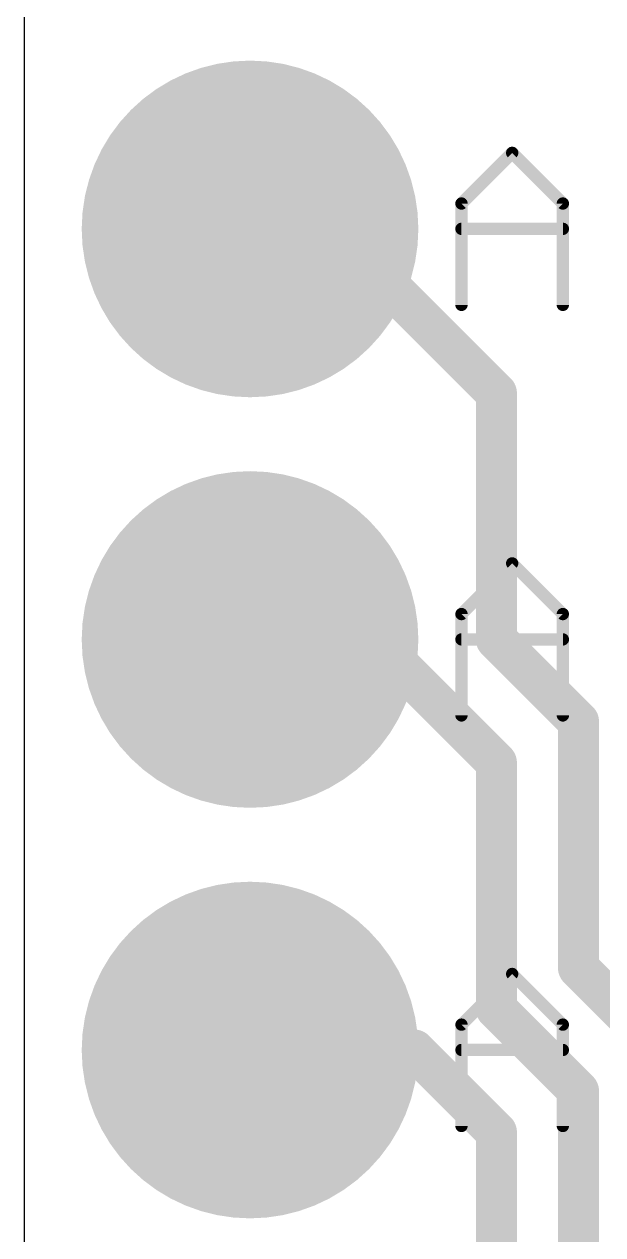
# Model space of a CAD drawing. Extents: x 0.5 to 16, y 1.5 to 29.5.
# Drawn here: x 0.51 to 4.09, y 17.91 to 25.4 of the extents above; entities that cross this region are included whole.
import ezdxf

# ---------------------------------------------------------------- set-up
doc = ezdxf.new("R2010")
doc.units = 0
for name, color, linetype in [('1', 12, 'CONTINUOUS'), ('17', 110, 'CONTINUOUS'), ('20', 53, 'CONTINUOUS'), ('21', 40, 'CONTINUOUS'), ('29', 253, 'CONTINUOUS')]:
    doc.layers.add(name, color=color, linetype=linetype)

# ---------------------------------------------------------------- blocks, each defined once
blk = doc.blocks.new('ROUNDP')
at = {"const_width": 0.5}
blk.add_lwpolyline([(0, -0.25, 1), (0, 0.25, 1), (0, -0.25)], format="xyb", dxfattribs=at)

msp = doc.modelspace()

# ---------------------------------------------------------------- linework, layer by layer
at = {"layer": '1', "const_width": 0.254}
for points in [[(2.413, 24.13), (1.905, 24.13)], [(3.429, 23.114), (2.413, 24.13)], [(3.429, 21.59), (3.429, 23.114)], [(2.667, 21.59), (1.905, 21.59)], [(3.429, 20.828), (2.667, 21.59)], [(3.937, 21.082), (3.429, 21.59)], [(3.937, 19.558), (3.937, 21.082)], [(3.429, 19.304), (3.429, 20.828)], [(3.937, 19.558), (4.445, 19.05)], [(3.937, 18.796), (3.429, 19.304)], [(1.905, 19.05), (2.921, 19.05)], [(2.921, 19.05), (3.429, 18.542)], [(3.937, 17.018), (3.937, 18.796)], [(3.429, 18.542), (3.429, 16.51)]]:
    msp.add_lwpolyline(points, dxfattribs=at)
at = {"layer": '1', "const_width": 0.127}
for points in [[(1.905, 24.1935, 1), (1.905, 24.0665)], [(2.4579, 24.1749, 1), (2.3681, 24.0851)], [(2.413, 24.0665, 1), (2.413, 24.1935)], [(3.4925, 23.114, 1), (3.3655, 23.114)], [(3.3841, 23.0691, 1), (3.4739, 23.1589)], [(1.905, 21.6535, 1), (1.905, 21.5265)], [(2.7119, 21.6349, 1), (2.6221, 21.5451)], [(2.667, 21.5265, 1), (2.667, 21.6535)], [(3.4739, 21.6349, 1), (3.3841, 21.5451)], [(3.3655, 21.59, 1), (3.4925, 21.59)], [(4.0005, 21.082, 1), (3.8735, 21.082)], [(3.8921, 21.0371, 1), (3.9819, 21.1269)], [(3.4925, 20.828, 1), (3.3655, 20.828)], [(3.3841, 20.7831, 1), (3.4739, 20.8729)], [(3.9819, 19.6029, 1), (3.8921, 19.5131)], [(3.8735, 19.558, 1), (4.0005, 19.558)], [(3.4739, 19.3489, 1), (3.3841, 19.2591)], [(3.3655, 19.304, 1), (3.4925, 19.304)], [(1.905, 19.1135, 1), (1.905, 18.9865)], [(2.9659, 19.0949, 1), (2.8761, 19.0051)], [(2.921, 18.9865, 1), (2.921, 19.1135)], [(4.0005, 18.796, 1), (3.8735, 18.796)], [(3.8921, 18.7511, 1), (3.9819, 18.8409)], [(3.4925, 18.542, 1), (3.3655, 18.542)], [(3.3841, 18.4971, 1), (3.4739, 18.5869)]]:
    msp.add_lwpolyline(points, format="xyb", dxfattribs=at)
at = {"layer": '20'}
msp.add_line((0.508, 28.194), (0.508, 2.794), dxfattribs=at)
at = {"layer": '21', "const_width": 0.0762}
for points in [[(3.2131, 24.2872), (3.5266, 24.6007)], [(3.5266, 24.6007), (3.8402, 24.2872)], [(3.2131, 23.6601), (3.2131, 24.2872)], [(3.8402, 24.2872), (3.8402, 23.6601)], [(3.2131, 24.1304), (3.8402, 24.1304)], [(3.2131, 21.7472), (3.5266, 22.0607)], [(3.5266, 22.0607), (3.8402, 21.7472)], [(3.2131, 21.1201), (3.2131, 21.7472)], [(3.8402, 21.7472), (3.8402, 21.1201)], [(3.2131, 21.5904), (3.8402, 21.5904)], [(3.2131, 19.2072), (3.5266, 19.5207)], [(3.5266, 19.5207), (3.8402, 19.2072)], [(3.2131, 18.5801), (3.2131, 19.2072)], [(3.8402, 19.2072), (3.8402, 18.5801)], [(3.2131, 19.0504), (3.8402, 19.0504)]]:
    msp.add_lwpolyline(points, dxfattribs=at)
at = {"layer": '21', "const_width": 0.0381}
for points in [[(3.5401, 24.6142, 1), (3.5132, 24.5872)], [(3.5401, 24.5872, 1), (3.5132, 24.6142)], [(3.1996, 24.3006, 1), (3.2266, 24.2737)], [(3.2322, 24.2872, 1), (3.1941, 24.2872)], [(3.8592, 24.2872, 1), (3.8211, 24.2872)], [(3.8267, 24.2737, 1), (3.8536, 24.3006)], [(3.2131, 24.1495, 1), (3.2131, 24.1114)], [(3.8402, 24.1114, 1), (3.8402, 24.1495)], [(3.1941, 23.6601, 1), (3.2322, 23.6601)], [(3.8211, 23.6601, 1), (3.8592, 23.6601)], [(3.5401, 22.0742, 1), (3.5132, 22.0472)], [(3.5401, 22.0472, 1), (3.5132, 22.0742)], [(3.1996, 21.7606, 1), (3.2266, 21.7337)], [(3.2322, 21.7472, 1), (3.1941, 21.7472)], [(3.8592, 21.7472, 1), (3.8211, 21.7472)], [(3.8267, 21.7337, 1), (3.8536, 21.7606)], [(3.2131, 21.6095, 1), (3.2131, 21.5714)], [(3.8402, 21.5714, 1), (3.8402, 21.6095)], [(3.1941, 21.1201, 1), (3.2322, 21.1201)], [(3.8211, 21.1201, 1), (3.8592, 21.1201)], [(3.5401, 19.5342, 1), (3.5132, 19.5072)], [(3.5401, 19.5072, 1), (3.5132, 19.5342)], [(3.1996, 19.2206, 1), (3.2266, 19.1937)], [(3.2322, 19.2072, 1), (3.1941, 19.2072)], [(3.8592, 19.2072, 1), (3.8211, 19.2072)], [(3.8267, 19.1937, 1), (3.8536, 19.2206)], [(3.2131, 19.0694, 1), (3.2131, 19.0313)], [(3.8402, 19.0313, 1), (3.8402, 19.0694)], [(3.1941, 18.5801, 1), (3.2322, 18.5801)], [(3.8211, 18.5801, 1), (3.8592, 18.5801)]]:
    msp.add_lwpolyline(points, format="xyb", dxfattribs=at)

# ---------------------------------------------------------------- block references
at = {"layer": '17', "rotation": 180}
for p, xscale, yscale in [((1.905, 24.13), 1.9304, 1.9304), ((1.905, 24.13), 1.9304, 1.9304), ((1.905, 24.13), 1.4064, 1.4064), ((1.905, 21.59), 1.9304, 1.9304), ((1.905, 21.59), 1.9304, 1.9304), ((1.905, 21.59), 1.4064, 1.4064), ((1.905, 19.05), 1.9304, 1.9304), ((1.905, 19.05), 1.9304, 1.9304), ((1.905, 19.05), 1.4064, 1.4064)]:
    msp.add_blockref('ROUNDP', p, dxfattribs=dict(at, xscale=xscale, yscale=yscale))
at = {"layer": '29', "xscale": 2.0828, "yscale": 2.0828, "rotation": 180}
for p in [(1.905, 24.13), (1.905, 21.59), (1.905, 19.05)]:
    msp.add_blockref('ROUNDP', p, dxfattribs=at)

doc.saveas('drawing.dxf')
